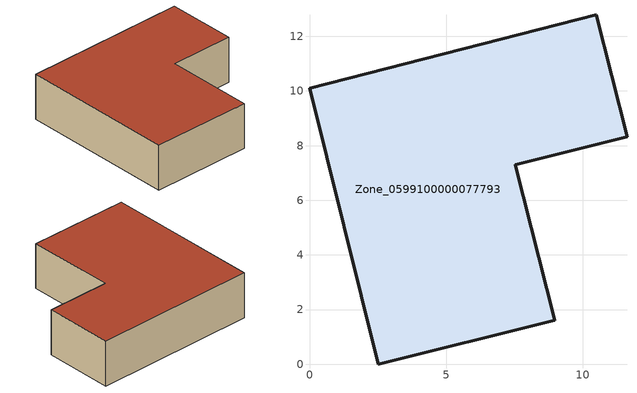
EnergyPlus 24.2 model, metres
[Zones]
Zone_0599100000077793
 floor ground (C_G): 2.52,0 0,10.11 10.5,12.79 11.62,8.33 7.53,7.3 8.97,1.61 z0
 wall outside (C_F): 11.62,8.33 10.5,12.79 0,10.11 2.52,0 8.97,1.61 7.53,7.3 11.62,8.33 z0:3.04
 roof outside (C_R): 8.97,1.61 7.53,7.3 11.62,8.33 10.5,12.79 0,10.11 2.52,0 z3.04
[BUILDING]
Pand.0599100000077793: North Axis=0; Terrain=City; Loads Convergence Tolerance Value=0.04; Temperature Convergence Tolerance Value=0.4; Solar Distribution=FullExterior; Maximum Number of Warmup Days=25; Minimum Number of Warmup Days=1
[Site:Location]
Rotterdam.The.Hague.AP_ZH_NLD Design_Conditions: Latitude=51.96; Longitude=4.45; Time Zone=1; Elevation=-4.5
[SITE:GROUNDTEMPERATURE:BUILDINGSURFACE]
18, 18, 18, 18, 18, 18, 18, 18, 18, 18, 18, 18
[MATERIAL] Thermal Absorptance=0.9; Solar Absorptance=0.7; Visible Absorptance=0.7
Name | Roughness | Thickness | Conductivity | Density | Specific Heat
G.TI.1975-1991 | MediumSmooth | 0.15 | 0.288461 | 540 | 1210
F.TI.1975-1991 | Rough | 0.3 | 0.230769 | 1920 | 840
R.TI.1975-1991 | MediumRough | 0.2 | 0.153846 | 1500 | 1000
[CONSTRUCTION]
C_G: G.TI.1975-1991
C_F: F.TI.1975-1991
C_R: R.TI.1975-1991
[ZONE]
Zone_0599100000077793: Type=1; Multiplier=1; Ceiling Height=Autocalculate; Volume=Autocalculate; Floor Area=autocalculate; Part of Total Floor Area=Yes
[ZONEINFILTRATION:DESIGNFLOWRATE]
Infil_Zone_0599100000077793: Zone or ZoneList or Space or SpaceList=Zone_0599100000077793; Schedule=AlwaysOn; Design Flow Rate Calculation Method=Flow/Area; Flow Rate per Floor Area=0.003; Constant Term Coefficient=1; Temperature Term Coefficient=0; Velocity Term Coefficient=0; Velocity Squared Term Coefficient=0
[HVACTEMPLATE:ZONE:IDEALLOADSAIRSYSTEM]
Zone_0599100000077793: Maximum Heating Supply Air Temperature=50; Minimum Cooling Supply Air Temperature=13; Maximum Heating Supply Air Humidity Ratio=0.0156; Minimum Cooling Supply Air Humidity Ratio=0.0077; Heating Limit=NoLimit; Cooling Limit=NoLimit; Dehumidification Control Type=ConstantSensibleHeatRatio; Cooling Sensible Heat Ratio=0.7; Dehumidification Setpoint=60; Humidification Control Type=None; Humidification Setpoint=30; Outdoor Air Method=None; Outdoor Air Flow Rate per Person=0.00944; Outdoor Air Flow Rate per Zone Floor Area=0; Outdoor Air Flow Rate per Zone=0; Demand Controlled Ventilation Type=None; Outdoor Air Economizer Type=NoEconomizer; Heat Recovery Type=None; Sensible Heat Recovery Effectiveness=0.7; Latent Heat Recovery Effectiveness=0.65
[ZONECONTROL:THERMOSTAT]
ThermostatControl_Zone_0599100000077793: Zone or ZoneList=Zone_0599100000077793; Control Type Schedule=DualSetpointControlType; Control 1=Thermostat_Zone_0599100000077793; Temperature Difference Between Cutout And Setpoint=0
[THERMOSTATSETPOINT:DUALSETPOINT]
Thermostat_Zone_0599100000077793: Heating Setpoint Temperature Schedule=HeatingSetpoint_Zone_0599100000077793; Cooling Setpoint Temperature Schedule=CoolingSetpoint_Zone_0599100000077793
[SCHEDULE:COMPACT]
HeatingSetpoint_Zone_0599100000077793: Through: 12/31, For: AllDays, Until: 24:00, 21
CoolingSetpoint_Zone_0599100000077793: Through: 12/31, For: AllDays, Until: 24:00, 24
DualSetpointControlType: Through: 12/31, For: AllDays, Until: 24:00, 4
AlwaysOn: Through: 12/31, For: AllDays, Until: 24:00, 1
